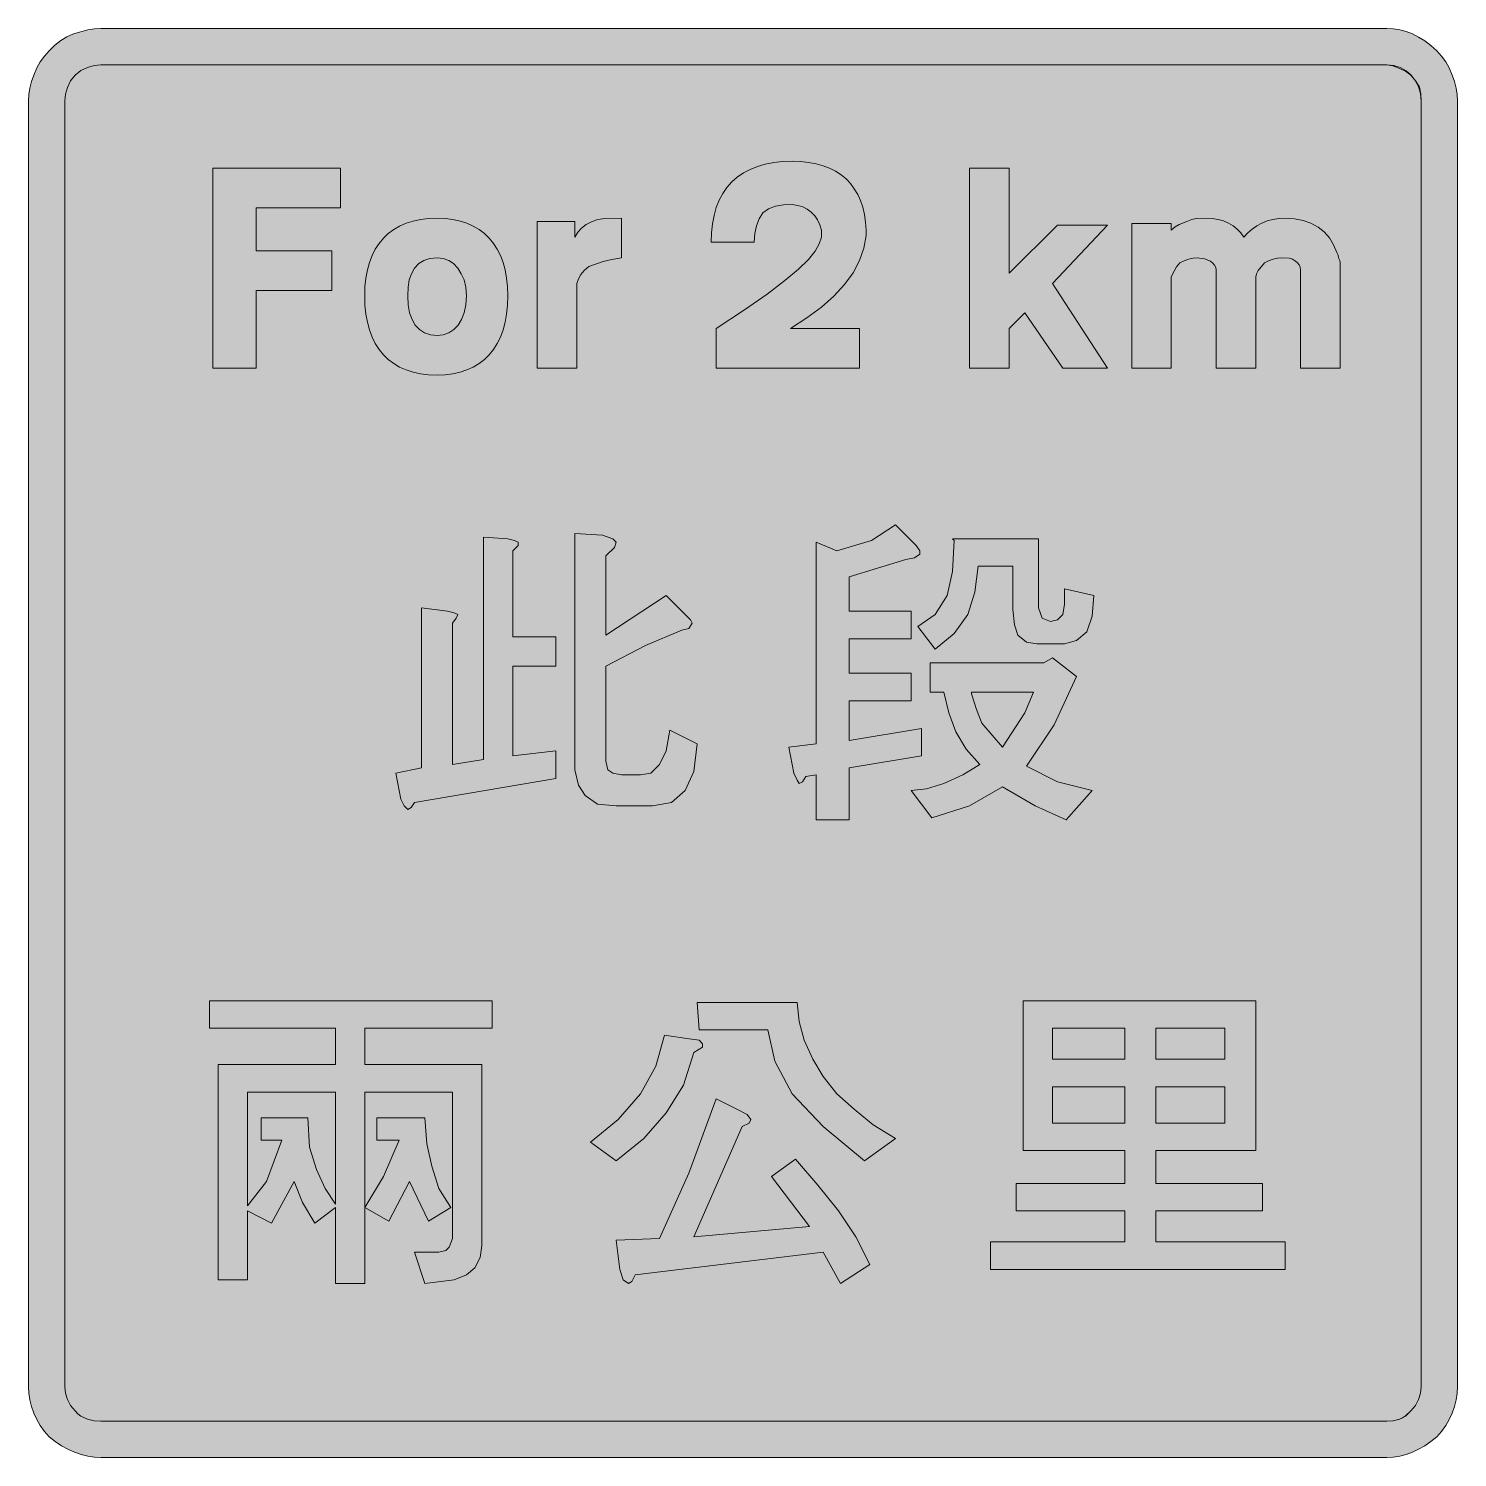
# Model space of a CAD drawing. Header units: metres. Extents: x 160 to 408, y 13 to 261.
import ezdxf

# ---------------------------------------------------------------- set-up
doc = ezdxf.new("R2010")
doc.units = ezdxf.units.M
doc.layers.add('FILL_BLACK_000000', color=7, linetype='Continuous', true_color=0x000000)
doc.layers.add('FILL_WHITE_FFFFFF', color=7, linetype='Continuous', true_color=0xffffff)

msp = doc.modelspace()

# ---------------------------------------------------------------- hatches: boundary and pattern name
at = {"layer": 'FILL_BLACK_000000', "true_color": 0x000000}
h = msp.add_hatch(color=7, dxfattribs=at)
h.dxf.hatch_style = 1
h.paths.add_polyline_path([(408.27, 23.82), (408.1, 22.67), (407.82, 21.52), (407.43, 20.38), (406.92, 19.28), (406.3, 18.21), (405.57, 17.2), (404.73, 16.26), (403.7, 15.42), (402.65, 14.68), (401.58, 14.07), (400.49, 13.56), (399.39, 13.17), (398.28, 12.88), (397.15, 12.72), (396.03, 12.66), (172.23, 12.66), (171.09, 12.72), (169.94, 12.88), (168.78, 13.17), (167.62, 13.56), (166.47, 14.07), (165.35, 14.68), (164.27, 15.42), (163.23, 16.26), (162.39, 17.2), (161.65, 18.21), (161.04, 19.28), (160.53, 20.38), (160.14, 21.52), (159.86, 22.67), (159.69, 23.82), (159.63, 24.96), (159.63, 248.76), (159.69, 249.88), (159.86, 251.01), (160.14, 252.13), (160.53, 253.26), (161.04, 254.51), (161.66, 255.58), (162.39, 256.55), (163.23, 257.46), (164.18, 258.48), (165.22, 259.3), (166.31, 259.95), (167.43, 260.46), (169.94, 261.13), (171.1, 261.3), (172.23, 261.36), (396.03, 261.36), (397.15, 261.3), (398.28, 261.13), (399.39, 260.84), (400.49, 260.42), (401.58, 259.88), (402.65, 259.21), (403.7, 258.4), (404.73, 257.46), (405.57, 256.55), (406.31, 255.58), (406.92, 254.51), (407.43, 253.26), (407.82, 252.13), (408.11, 251.01), (408.27, 249.88), (408.33, 248.76), (408.33, 24.96), (408.27, 23.82)])
h.paths.add_polyline_path([(401.56, 251.26), (401, 252.34), (400.27, 253.26), (399.38, 254.02), (398.36, 254.58), (397.24, 254.94), (396.03, 255.06), (172.23, 255.06), (171.06, 254.95), (169.87, 254.61), (168.73, 254.05), (167.73, 253.26), (166.94, 252.26), (166.38, 251.12), (166.04, 249.93), (165.93, 248.76), (165.93, 24.96), (166.04, 23.84), (166.38, 22.75), (166.94, 21.71), (167.73, 20.76), (168.21, 20.25), (168.73, 19.85), (169.87, 19.3), (171.06, 19.03), (172.23, 18.96), (396.03, 18.96), (397.08, 19), (398.13, 19.26), (398.75, 19.54), (399.29, 19.9), (400.23, 20.76), (401.02, 21.71), (401.58, 22.75), (401.92, 23.84), (402.03, 24.96), (402.03, 248.76), (401.91, 250.06), (401.56, 251.26)], flags=16)
h = msp.add_hatch(color=7, dxfattribs=at)
h.dxf.hatch_style = 1
h.paths.add_polyline_path([(199.23, 202.26), (191.73, 202.26), (191.73, 237.06), (213.93, 237.06), (213.93, 230.16), (199.23, 230.16), (199.23, 222.66), (212.43, 222.66), (212.43, 215.76), (199.23, 215.76), (199.23, 202.26)])
h = msp.add_hatch(color=7, dxfattribs=at)
h.dxf.hatch_style = 1
h.paths.add_polyline_path([(304.23, 209.16), (304.23, 202.26), (279.33, 202.26), (279.33, 209.16), (284.23, 212.39), (288.18, 215.15), (291.29, 217.49), (293.66, 219.47), (295.37, 221.16), (296.54, 222.62), (297.26, 223.9), (297.63, 225.06), (297.63, 225.96), (297.63, 226.26), (297.35, 227.22), (296.96, 228.06), (296.46, 228.79), (295.87, 229.41), (295.17, 229.92), (294.38, 230.31), (293.5, 230.59), (292.53, 230.76), (291.02, 230.69), (289.64, 230.46), (288.44, 230), (287.43, 229.26), (286.82, 228.25), (286.34, 227.05), (286.04, 225.67), (285.93, 224.16), (278.43, 224.16), (278.49, 225.8), (278.66, 227.36), (278.94, 228.83), (279.33, 230.2), (279.84, 231.47), (280.46, 232.64), (281.19, 233.7), (282.03, 234.66), (282.99, 235.5), (284.05, 236.23), (285.22, 236.85), (286.49, 237.36), (287.86, 237.75), (289.33, 238.03), (290.89, 238.2), (292.53, 238.26), (294.01, 238.21), (295.4, 238.06), (296.7, 237.82), (297.92, 237.48), (299.05, 237.05), (300.09, 236.52), (301.04, 235.9), (301.91, 235.18), (302.67, 234.38), (303.35, 233.48), (303.94, 232.5), (304.43, 231.43), (304.82, 230.26), (305.12, 229.02), (305.32, 227.68), (305.43, 226.26), (305.43, 225.96), (305.43, 225.36), (305.02, 223.14), (304.25, 220.97), (303.13, 218.86), (301.64, 216.81), (299.81, 214.81), (297.63, 212.87), (295.1, 210.99), (292.23, 209.16), (304.23, 209.16)])
h = msp.add_hatch(color=7, dxfattribs=at)
h.dxf.hatch_style = 1
h.paths.add_polyline_path([(323.43, 237.06), (330.33, 237.06), (330.33, 218.76), (338.73, 227.16), (347.43, 227.16), (337.83, 216.96), (347.43, 202.26), (339.63, 202.26), (333.03, 211.86), (330.33, 209.16), (330.33, 202.26), (323.43, 202.26), (323.43, 237.06)])
h = msp.add_hatch(color=7, dxfattribs=at)
h.dxf.hatch_style = 1
h.paths.add_polyline_path([(242.82, 211.68), (242.56, 210.24), (242.21, 208.91), (241.75, 207.67), (241.19, 206.54), (240.55, 205.51), (239.81, 204.58), (238.97, 203.77), (238.05, 203.05), (237.04, 202.45), (235.94, 201.95), (234.76, 201.56), (233.5, 201.28), (232.15, 201.12), (230.73, 201.06), (229.25, 201.12), (227.86, 201.28), (226.56, 201.56), (225.34, 201.95), (224.22, 202.45), (223.18, 203.05), (222.24, 203.77), (221.39, 204.58), (220.64, 205.51), (219.98, 206.54), (219.42, 207.67), (218.96, 208.91), (218.6, 210.24), (218.34, 211.68), (218.18, 213.22), (218.13, 214.86), (218.18, 216.45), (218.34, 217.94), (218.6, 219.34), (218.96, 220.64), (219.42, 221.85), (219.98, 222.95), (220.64, 223.96), (221.39, 224.87), (222.24, 225.68), (223.18, 226.38), (224.22, 226.98), (225.34, 227.47), (226.56, 227.86), (227.86, 228.14), (229.25, 228.3), (230.73, 228.36), (232.15, 228.3), (233.5, 228.14), (234.76, 227.86), (235.94, 227.47), (237.04, 226.98), (238.05, 226.38), (238.97, 225.68), (239.81, 224.87), (240.55, 223.96), (241.19, 222.95), (241.75, 221.85), (242.21, 220.64), (242.56, 219.34), (242.82, 217.94), (242.98, 216.45), (243.03, 214.86), (242.98, 213.22), (242.82, 211.68)])
h.paths.add_polyline_path([(235.42, 217.6), (234.94, 218.7), (234.33, 219.66), (233.6, 220.45), (232.75, 221.01), (231.8, 221.35), (230.73, 221.46), (229.49, 221.35), (228.44, 221.01), (227.57, 220.45), (226.83, 219.66), (226.26, 218.7), (225.89, 217.6), (225.69, 216.33), (225.63, 214.86), (225.71, 213.27), (225.96, 211.88), (226.37, 210.7), (226.94, 209.72), (227.67, 208.96), (228.54, 208.41), (229.56, 208.07), (230.73, 207.96), (231.81, 208.07), (232.79, 208.41), (233.66, 208.96), (234.41, 209.72), (235.01, 210.7), (235.46, 211.88), (235.73, 213.27), (235.83, 214.86), (235.72, 216.33), (235.42, 217.6)], flags=16)
h = msp.add_hatch(color=7, dxfattribs=at)
h.dxf.hatch_style = 1
h.paths.add_polyline_path([(248.13, 227.76), (254.73, 227.76), (254.73, 225.06), (255.24, 225.9), (255.89, 226.63), (256.71, 227.25), (257.73, 227.76), (258.74, 228.11), (259.94, 228.28), (262.83, 228.36), (262.83, 221.46), (261.14, 221.18), (259.64, 220.82), (257.13, 219.96), (256.34, 219.28), (255.74, 218.57), (255.32, 217.81), (255.03, 216.96), (255.03, 202.26), (248.13, 202.26), (248.13, 227.76)])
h = msp.add_hatch(color=7, dxfattribs=at)
h.dxf.hatch_style = 1
h.paths.add_polyline_path([(377.01, 221.4), (376.23, 221.23), (375.45, 220.95), (374.73, 220.56), (373.64, 219.25), (373.34, 218.66), (373.23, 218.16), (373.23, 217.86), (373.23, 202.26), (366.33, 202.26), (366.33, 219.36), (366.26, 219.79), (366.07, 220.19), (365.76, 220.55), (365.36, 220.86), (364.31, 221.3), (363.03, 221.46), (362.31, 221.4), (361.53, 221.23), (360.75, 220.95), (360.03, 220.56), (359.46, 219.89), (359.06, 219.25), (358.53, 218.16), (358.53, 217.86), (358.53, 202.26), (351.63, 202.26), (351.63, 227.46), (358.53, 227.46), (358.53, 226.26), (359.21, 226.83), (359.88, 227.23), (361.23, 227.76), (362.08, 228.11), (362.88, 228.28), (364.53, 228.36), (365.63, 228.3), (366.66, 228.14), (367.62, 227.87), (368.51, 227.5), (369.31, 227.03), (370.01, 226.46), (370.62, 225.8), (371.13, 225.06), (371.83, 225.8), (372.59, 226.46), (373.41, 227.03), (374.28, 227.5), (375.21, 227.87), (376.19, 228.14), (377.23, 228.3), (378.33, 228.36), (379.96, 228.26), (381.47, 227.97), (382.84, 227.49), (384.07, 226.82), (385.14, 225.97), (386.05, 224.94), (386.78, 223.74), (387.33, 222.36), (387.59, 221.91), (387.63, 221.46), (387.89, 221.01), (387.93, 220.56), (387.93, 220.26), (387.93, 202.26), (381.03, 202.26), (381.03, 219.36), (380.97, 219.81), (380.8, 220.22), (380.52, 220.58), (380.13, 220.86), (379.63, 221.21), (379.04, 221.38), (377.73, 221.46), (377.01, 221.4)])
h = msp.add_hatch(color=7, dxfattribs=at)
h.dxf.hatch_style = 1
h.paths.add_polyline_path([(300.33, 170.46), (306.33, 172.26), (310.53, 174.96), (314.13, 171.36), (314.73, 170.46), (314.73, 169.86), (313.83, 169.26), (312.33, 168.96), (302.43, 165.96), (302.43, 159.96), (313.23, 159.96), (313.23, 155.16), (302.43, 155.16), (302.43, 149.16), (313.23, 149.16), (313.23, 144.36), (302.43, 144.36), (302.43, 137.46), (315.03, 139.56), (315.03, 134.76), (302.43, 132.66), (302.43, 123.66), (296.73, 123.66), (296.73, 131.46), (294.93, 131.16), (294.33, 130.26), (293.73, 129.96), (293.43, 130.56), (292.83, 131.76), (291.93, 136.26), (296.73, 136.86), (296.73, 171.96), (300.33, 170.46)])
h = msp.add_hatch(color=7, dxfattribs=at)
h.dxf.hatch_style = 1
h.paths.add_polyline_path([(228.03, 132.66), (228.03, 160.56), (232.53, 159.96), (233.73, 159.66), (234.33, 159.36), (234.03, 158.76), (233.43, 157.86), (233.43, 133.26), (238.83, 134.16), (238.83, 172.86), (243.03, 172.56), (244.23, 172.26), (244.83, 171.96), (244.83, 171.36), (243.93, 170.46), (243.93, 155.46), (251.43, 155.46), (251.43, 150.36), (243.93, 150.36), (243.93, 134.76), (251.43, 135.66), (251.43, 130.86), (226.83, 126.66), (226.23, 125.76), (225.63, 125.46), (225.03, 126.06), (224.43, 127.26), (223.53, 131.76), (228.03, 132.66)])
h = msp.add_hatch(color=7, dxfattribs=at)
h.dxf.hatch_style = 1
h.paths.add_polyline_path([(259.53, 173.16), (261.33, 172.56), (261.93, 171.96), (261.63, 171.06), (260.13, 169.56), (260.13, 155.76), (270.63, 162.66), (273.93, 159.36), (274.83, 158.46), (275.13, 157.86), (274.53, 156.96), (273.33, 156.66), (267.03, 153.96), (260.13, 150.36), (260.13, 135.66), (260.13, 133.86), (260.43, 132.36), (261.33, 131.76), (262.83, 131.46), (266.13, 131.46), (267.93, 131.76), (269.43, 133.26), (270.63, 135.66), (271.23, 139.26), (276.03, 136.86), (275.43, 132.06), (273.93, 128.76), (271.53, 126.66), (268.23, 126.06), (261.93, 126.06), (258.63, 126.36), (256.53, 127.86), (255.33, 129.66), (254.73, 132.36), (254.73, 173.46), (259.53, 173.16)])
h = msp.add_hatch(color=7, dxfattribs=at)
h.dxf.hatch_style = 1
h.paths.add_polyline_path([(335.43, 172.56), (335.43, 160.56), (336.03, 158.76), (337.53, 158.16), (338.73, 158.46), (339.63, 159.36), (339.93, 161.16), (339.93, 163.86), (345.03, 162.66), (344.73, 159.06), (343.83, 156.36), (342.03, 154.86), (339.93, 154.26), (335.13, 154.26), (333.33, 154.56), (331.83, 155.76), (331.23, 157.56), (330.93, 160.26), (330.93, 167.76), (324.93, 167.76), (324.33, 163.26), (323.13, 159.36), (320.73, 156.06), (317.43, 153.36), (314.43, 157.26), (317.43, 159.36), (319.53, 162.66), (320.43, 166.86), (320.73, 172.26), (320.43, 172.56), (335.43, 172.56)])
h = msp.add_hatch(color=7, dxfattribs=at)
h.dxf.hatch_style = 1
h.paths.add_polyline_path([(337.83, 151.86), (342.03, 148.56), (338.13, 140.16), (333.33, 132.96), (338.73, 130.26), (344.73, 128.76), (340.23, 123.66), (334.83, 126.06), (329.13, 129.36), (323.43, 126.06), (316.83, 123.96), (313.23, 128.76), (315.93, 129.06), (318.93, 129.96), (322.23, 131.46), (325.23, 133.26), (322.83, 135.96), (321.03, 138.96), (319.83, 142.26), (318.93, 145.86), (316.53, 145.86), (316.53, 150.96), (336.33, 150.96), (337.83, 151.86)])
h.paths.add_polyline_path([(325.53, 140.46), (327.33, 138.36), (329.13, 136.26), (333.03, 142.26), (334.53, 145.86), (323.73, 145.86), (323.73, 145.56), (324.63, 142.86), (325.53, 140.46)], flags=16)
h = msp.add_hatch(color=7, dxfattribs=at)
h.dxf.hatch_style = 1
h.paths.add_polyline_path([(240.33, 87.36), (218.13, 87.36), (218.13, 81.06), (238.53, 81.06), (238.53, 49.56), (238.23, 47.46), (237.33, 45.66), (235.83, 44.46), (233.73, 43.56), (228.63, 42.96), (226.83, 48.36), (231.03, 48.36), (232.23, 48.66), (232.83, 49.26), (233.43, 50.76), (233.43, 52.56), (233.43, 76.26), (218.13, 76.26), (218.13, 42.96), (213.03, 42.96), (213.03, 56.16), (209.43, 53.46), (207.33, 57.06), (205.83, 60.66), (201.93, 53.46), (197.73, 55.56), (197.73, 43.56), (192.63, 43.56), (192.63, 81.06), (213.03, 81.06), (213.03, 87.36), (191.13, 87.36), (191.13, 92.16), (240.33, 92.16), (240.33, 87.36)])
h.paths.add_polyline_path([(203.73, 67.86), (200.13, 67.86), (200.13, 71.76), (208.23, 71.76), (208.53, 66.66), (209.73, 62.76), (211.23, 59.46), (213.03, 56.76), (213.03, 76.26), (197.73, 76.26), (197.73, 56.46), (201.03, 60.66), (203.73, 67.86)], flags=16)
h = msp.add_hatch(color=7, dxfattribs=at)
h.dxf.hatch_style = 1
h.paths.add_polyline_path([(374.43, 60.36), (374.43, 55.56), (355.83, 55.56), (355.83, 50.16), (378.33, 50.16), (378.33, 45.36), (327.03, 45.36), (327.03, 50.16), (350.43, 50.16), (350.43, 55.56), (331.53, 55.56), (331.53, 60.36), (350.43, 60.36), (350.43, 66.06), (332.73, 66.06), (332.73, 92.16), (373.23, 92.16), (373.23, 66.06), (355.83, 66.06), (355.83, 60.36), (374.43, 60.36)])
h.paths.add_polyline_path([(367.83, 81.96), (367.83, 87.36), (355.83, 87.36), (355.83, 81.96), (367.83, 81.96)], flags=16)
h.paths.add_polyline_path([(337.83, 81.96), (350.43, 81.96), (350.43, 87.36), (337.83, 87.36), (337.83, 81.96)], flags=16)
h.paths.add_polyline_path([(355.83, 77.16), (355.83, 70.86), (367.83, 70.86), (367.83, 77.16), (355.83, 77.16)], flags=16)
h.paths.add_polyline_path([(350.43, 77.16), (337.83, 77.16), (337.83, 70.86), (350.43, 70.86), (350.43, 77.16)], flags=16)
h = msp.add_hatch(color=7, dxfattribs=at)
h.dxf.hatch_style = 1
h.paths.add_polyline_path([(293.43, 91.86), (293.73, 88.56), (294.63, 85.26), (296.13, 81.96), (297.93, 78.96), (300.33, 75.96), (303.33, 73.26), (306.63, 70.56), (310.53, 68.16), (305.13, 64.26), (297.93, 70.26), (292.53, 75.96), (289.53, 81.66), (288.33, 87.06), (276.33, 87.06), (276.03, 91.86), (293.43, 91.86)])
h = msp.add_hatch(color=7, dxfattribs=at)
h.dxf.hatch_style = 1
h.paths.add_polyline_path([(276.33, 85.26), (276.93, 84.66), (276.93, 84.06), (275.43, 83.16), (273.63, 77.46), (270.63, 72.66), (266.73, 68.16), (261.93, 64.26), (257.43, 67.56), (262.23, 71.46), (266.13, 75.96), (268.83, 80.76), (270.33, 86.16), (274.23, 85.56), (276.33, 85.26)])
h = msp.add_hatch(color=7, dxfattribs=at)
h.dxf.hatch_style = 1
h.paths.add_polyline_path([(284.73, 72.36), (285.33, 71.46), (285.03, 70.86), (283.83, 70.26), (275.43, 51.06), (295.53, 52.86), (288.93, 61.56), (293.13, 64.56), (297.03, 60.06), (300.63, 55.56), (303.63, 51.06), (306.03, 46.26), (300.93, 42.96), (297.93, 48.36), (265.23, 44.46), (264.63, 43.26), (264.03, 42.96), (263.13, 43.56), (262.53, 45.36), (261.93, 50.46), (269.43, 50.76), (274.53, 62.16), (279.33, 75.06), (282.93, 73.26), (284.73, 72.36)])
h = msp.add_hatch(color=7, dxfattribs=at)
h.dxf.hatch_style = 1
h.paths.add_polyline_path([(228.63, 71.76), (228.93, 67.26), (229.83, 63.36), (231.03, 59.46), (233.13, 56.16), (229.23, 53.76), (225.93, 60.66), (222.33, 53.76), (218.13, 56.16), (221.43, 61.56), (224.13, 67.86), (220.23, 67.86), (220.23, 71.76), (228.63, 71.76)])
at = {"layer": 'FILL_WHITE_FFFFFF', "true_color": 0xffffff}
h = msp.add_hatch(color=7, dxfattribs=at)
h.dxf.hatch_style = 1
h.paths.add_polyline_path([(401.92, 23.84), (401.58, 22.75), (401.02, 21.71), (400.23, 20.76), (399.28, 19.85), (398.24, 19.3), (397.15, 19.03), (396.03, 18.96), (172.23, 18.96), (171.06, 19.03), (169.87, 19.3), (168.73, 19.85), (168.21, 20.25), (167.73, 20.76), (166.94, 21.71), (166.38, 22.75), (166.04, 23.84), (165.93, 24.96), (165.93, 248.76), (166.04, 249.93), (166.38, 251.12), (166.94, 252.26), (167.73, 253.26), (168.73, 254.05), (169.87, 254.61), (171.06, 254.95), (172.23, 255.06), (396.03, 255.06), (397.08, 254.87), (398.13, 254.46), (399.29, 253.97), (400.23, 253.26), (401.09, 252.21), (401.73, 251.16), (401.99, 249.96), (402.03, 248.76), (402.03, 24.96), (401.92, 23.84)])

# ---------------------------------------------------------------- linework, layer by layer
at = {"layer": 'FILL_BLACK_000000', "lineweight": 0, "true_color": 0x000000}
for points in [[(408.27, 23.82), (408.1, 22.67), (407.82, 21.52), (407.43, 20.38), (406.92, 19.28), (406.3, 18.21), (405.57, 17.2), (404.73, 16.26), (403.7, 15.42), (402.65, 14.68), (401.58, 14.07), (400.49, 13.56), (399.39, 13.17), (398.28, 12.88), (397.15, 12.72), (396.03, 12.66), (172.23, 12.66), (171.09, 12.72), (169.94, 12.88), (168.78, 13.17), (167.62, 13.56), (166.47, 14.07), (165.35, 14.68), (164.27, 15.42), (163.23, 16.26), (162.39, 17.2), (161.65, 18.21), (161.04, 19.28), (160.53, 20.38), (160.14, 21.52), (159.86, 22.67), (159.69, 23.82), (159.63, 24.96), (159.63, 248.76), (159.69, 249.88), (159.86, 251.01), (160.14, 252.13), (160.53, 253.26), (161.04, 254.51), (161.66, 255.58), (162.39, 256.55), (163.23, 257.46), (164.18, 258.48), (165.22, 259.3), (166.31, 259.95), (167.43, 260.46), (169.94, 261.13), (171.1, 261.3), (172.23, 261.36), (396.03, 261.36), (397.15, 261.3), (398.28, 261.13), (399.39, 260.84), (400.49, 260.42), (401.58, 259.88), (402.65, 259.21), (403.7, 258.4), (404.73, 257.46), (405.57, 256.55), (406.31, 255.58), (406.92, 254.51), (407.43, 253.26), (407.82, 252.13), (408.11, 251.01), (408.27, 249.88), (408.33, 248.76), (408.33, 24.96)], [(401.56, 251.26), (401, 252.34), (400.27, 253.26), (399.38, 254.02), (398.36, 254.58), (397.24, 254.94), (396.03, 255.06), (172.23, 255.06), (171.06, 254.95), (169.87, 254.61), (168.73, 254.05), (167.73, 253.26), (166.94, 252.26), (166.38, 251.12), (166.04, 249.93), (165.93, 248.76), (165.93, 24.96), (166.04, 23.84), (166.38, 22.75), (166.94, 21.71), (167.73, 20.76), (168.21, 20.25), (168.73, 19.85), (169.87, 19.3), (171.06, 19.03), (172.23, 18.96), (396.03, 18.96), (397.08, 19), (398.13, 19.26), (398.75, 19.54), (399.29, 19.9), (400.23, 20.76), (401.02, 21.71), (401.58, 22.75), (401.92, 23.84), (402.03, 24.96), (402.03, 248.76), (401.91, 250.06)], [(199.23, 202.26), (191.73, 202.26), (191.73, 237.06), (213.93, 237.06), (213.93, 230.16), (199.23, 230.16), (199.23, 222.66), (212.43, 222.66), (212.43, 215.76), (199.23, 215.76)], [(304.23, 209.16), (304.23, 202.26), (279.33, 202.26), (279.33, 209.16), (284.23, 212.39), (288.18, 215.15), (291.29, 217.49), (293.66, 219.47), (295.37, 221.16), (296.54, 222.62), (297.26, 223.9), (297.63, 225.06), (297.63, 225.96), (297.63, 226.26), (297.35, 227.22), (296.96, 228.06), (296.46, 228.79), (295.87, 229.41), (295.17, 229.92), (294.38, 230.31), (293.5, 230.59), (292.53, 230.76), (291.02, 230.69), (289.64, 230.46), (288.44, 230), (287.43, 229.26), (286.82, 228.25), (286.34, 227.05), (286.04, 225.67), (285.93, 224.16), (278.43, 224.16), (278.49, 225.8), (278.66, 227.36), (278.94, 228.83), (279.33, 230.2), (279.84, 231.47), (280.46, 232.64), (281.19, 233.7), (282.03, 234.66), (282.99, 235.5), (284.05, 236.23), (285.22, 236.85), (286.49, 237.36), (287.86, 237.75), (289.33, 238.03), (290.89, 238.2), (292.53, 238.26), (294.01, 238.21), (295.4, 238.06), (296.7, 237.82), (297.92, 237.48), (299.05, 237.05), (300.09, 236.52), (301.04, 235.9), (301.91, 235.18), (302.67, 234.38), (303.35, 233.48), (303.94, 232.5), (304.43, 231.43), (304.82, 230.26), (305.12, 229.02), (305.32, 227.68), (305.43, 226.26), (305.43, 225.96), (305.43, 225.36), (305.02, 223.14), (304.25, 220.97), (303.13, 218.86), (301.64, 216.81), (299.81, 214.81), (297.63, 212.87), (295.1, 210.99), (292.23, 209.16)], [(323.43, 237.06), (330.33, 237.06), (330.33, 218.76), (338.73, 227.16), (347.43, 227.16), (337.83, 216.96), (347.43, 202.26), (339.63, 202.26), (333.03, 211.86), (330.33, 209.16), (330.33, 202.26), (323.43, 202.26)], [(242.82, 211.68), (242.56, 210.24), (242.21, 208.91), (241.75, 207.67), (241.19, 206.54), (240.55, 205.51), (239.81, 204.58), (238.97, 203.77), (238.05, 203.05), (237.04, 202.45), (235.94, 201.95), (234.76, 201.56), (233.5, 201.28), (232.15, 201.12), (230.73, 201.06), (229.25, 201.12), (227.86, 201.28), (226.56, 201.56), (225.34, 201.95), (224.22, 202.45), (223.18, 203.05), (222.24, 203.77), (221.39, 204.58), (220.64, 205.51), (219.98, 206.54), (219.42, 207.67), (218.96, 208.91), (218.6, 210.24), (218.34, 211.68), (218.18, 213.22), (218.13, 214.86), (218.18, 216.45), (218.34, 217.94), (218.6, 219.34), (218.96, 220.64), (219.42, 221.85), (219.98, 222.95), (220.64, 223.96), (221.39, 224.87), (222.24, 225.68), (223.18, 226.38), (224.22, 226.98), (225.34, 227.47), (226.56, 227.86), (227.86, 228.14), (229.25, 228.3), (230.73, 228.36), (232.15, 228.3), (233.5, 228.14), (234.76, 227.86), (235.94, 227.47), (237.04, 226.98), (238.05, 226.38), (238.97, 225.68), (239.81, 224.87), (240.55, 223.96), (241.19, 222.95), (241.75, 221.85), (242.21, 220.64), (242.56, 219.34), (242.82, 217.94), (242.98, 216.45), (243.03, 214.86), (242.98, 213.22)], [(248.13, 227.76), (254.73, 227.76), (254.73, 225.06), (255.24, 225.9), (255.89, 226.63), (256.71, 227.25), (257.73, 227.76), (258.74, 228.11), (259.94, 228.28), (262.83, 228.36), (262.83, 221.46), (261.14, 221.18), (259.64, 220.82), (257.13, 219.96), (256.34, 219.28), (255.74, 218.57), (255.32, 217.81), (255.03, 216.96), (255.03, 202.26), (248.13, 202.26)], [(377.01, 221.4), (376.23, 221.23), (375.45, 220.95), (374.73, 220.56), (373.64, 219.25), (373.34, 218.66), (373.23, 218.16), (373.23, 217.86), (373.23, 202.26), (366.33, 202.26), (366.33, 219.36), (366.26, 219.79), (366.07, 220.19), (365.76, 220.55), (365.36, 220.86), (364.31, 221.3), (363.03, 221.46), (362.31, 221.4), (361.53, 221.23), (360.75, 220.95), (360.03, 220.56), (359.46, 219.89), (359.06, 219.25), (358.53, 218.16), (358.53, 217.86), (358.53, 202.26), (351.63, 202.26), (351.63, 227.46), (358.53, 227.46), (358.53, 226.26), (359.21, 226.83), (359.88, 227.23), (361.23, 227.76), (362.08, 228.11), (362.88, 228.28), (364.53, 228.36), (365.63, 228.3), (366.66, 228.14), (367.62, 227.87), (368.51, 227.5), (369.31, 227.03), (370.01, 226.46), (370.62, 225.8), (371.13, 225.06), (371.83, 225.8), (372.59, 226.46), (373.41, 227.03), (374.28, 227.5), (375.21, 227.87), (376.19, 228.14), (377.23, 228.3), (378.33, 228.36), (379.96, 228.26), (381.47, 227.97), (382.84, 227.49), (384.07, 226.82), (385.14, 225.97), (386.05, 224.94), (386.78, 223.74), (387.33, 222.36), (387.59, 221.91), (387.63, 221.46), (387.89, 221.01), (387.93, 220.56), (387.93, 220.26), (387.93, 202.26), (381.03, 202.26), (381.03, 219.36), (380.97, 219.81), (380.8, 220.22), (380.52, 220.58), (380.13, 220.86), (379.63, 221.21), (379.04, 221.38), (377.73, 221.46)], [(235.42, 217.6), (234.94, 218.7), (234.33, 219.66), (233.6, 220.45), (232.75, 221.01), (231.8, 221.35), (230.73, 221.46), (229.49, 221.35), (228.44, 221.01), (227.57, 220.45), (226.83, 219.66), (226.26, 218.7), (225.89, 217.6), (225.69, 216.33), (225.63, 214.86), (225.71, 213.27), (225.96, 211.88), (226.37, 210.7), (226.94, 209.72), (227.67, 208.96), (228.54, 208.41), (229.56, 208.07), (230.73, 207.96), (231.81, 208.07), (232.79, 208.41), (233.66, 208.96), (234.41, 209.72), (235.01, 210.7), (235.46, 211.88), (235.73, 213.27), (235.83, 214.86), (235.72, 216.33)], [(300.33, 170.46), (306.33, 172.26), (310.53, 174.96), (314.13, 171.36), (314.73, 170.46), (314.73, 169.86), (313.83, 169.26), (312.33, 168.96), (302.43, 165.96), (302.43, 159.96), (313.23, 159.96), (313.23, 155.16), (302.43, 155.16), (302.43, 149.16), (313.23, 149.16), (313.23, 144.36), (302.43, 144.36), (302.43, 137.46), (315.03, 139.56), (315.03, 134.76), (302.43, 132.66), (302.43, 123.66), (296.73, 123.66), (296.73, 131.46), (294.93, 131.16), (294.33, 130.26), (293.73, 129.96), (293.43, 130.56), (292.83, 131.76), (291.93, 136.26), (296.73, 136.86), (296.73, 171.96)], [(228.03, 132.66), (228.03, 160.56), (232.53, 159.96), (233.73, 159.66), (234.33, 159.36), (234.03, 158.76), (233.43, 157.86), (233.43, 133.26), (238.83, 134.16), (238.83, 172.86), (243.03, 172.56), (244.23, 172.26), (244.83, 171.96), (244.83, 171.36), (243.93, 170.46), (243.93, 155.46), (251.43, 155.46), (251.43, 150.36), (243.93, 150.36), (243.93, 134.76), (251.43, 135.66), (251.43, 130.86), (226.83, 126.66), (226.23, 125.76), (225.63, 125.46), (225.03, 126.06), (224.43, 127.26), (223.53, 131.76)], [(259.53, 173.16), (261.33, 172.56), (261.93, 171.96), (261.63, 171.06), (260.13, 169.56), (260.13, 155.76), (270.63, 162.66), (273.93, 159.36), (274.83, 158.46), (275.13, 157.86), (274.53, 156.96), (273.33, 156.66), (267.03, 153.96), (260.13, 150.36), (260.13, 135.66), (260.13, 133.86), (260.43, 132.36), (261.33, 131.76), (262.83, 131.46), (266.13, 131.46), (267.93, 131.76), (269.43, 133.26), (270.63, 135.66), (271.23, 139.26), (276.03, 136.86), (275.43, 132.06), (273.93, 128.76), (271.53, 126.66), (268.23, 126.06), (261.93, 126.06), (258.63, 126.36), (256.53, 127.86), (255.33, 129.66), (254.73, 132.36), (254.73, 173.46)], [(335.43, 172.56), (335.43, 160.56), (336.03, 158.76), (337.53, 158.16), (338.73, 158.46), (339.63, 159.36), (339.93, 161.16), (339.93, 163.86), (345.03, 162.66), (344.73, 159.06), (343.83, 156.36), (342.03, 154.86), (339.93, 154.26), (335.13, 154.26), (333.33, 154.56), (331.83, 155.76), (331.23, 157.56), (330.93, 160.26), (330.93, 167.76), (324.93, 167.76), (324.33, 163.26), (323.13, 159.36), (320.73, 156.06), (317.43, 153.36), (314.43, 157.26), (317.43, 159.36), (319.53, 162.66), (320.43, 166.86), (320.73, 172.26), (320.43, 172.56)], [(337.83, 151.86), (342.03, 148.56), (338.13, 140.16), (333.33, 132.96), (338.73, 130.26), (344.73, 128.76), (340.23, 123.66), (334.83, 126.06), (329.13, 129.36), (323.43, 126.06), (316.83, 123.96), (313.23, 128.76), (315.93, 129.06), (318.93, 129.96), (322.23, 131.46), (325.23, 133.26), (322.83, 135.96), (321.03, 138.96), (319.83, 142.26), (318.93, 145.86), (316.53, 145.86), (316.53, 150.96), (336.33, 150.96)], [(325.53, 140.46), (327.33, 138.36), (329.13, 136.26), (333.03, 142.26), (334.53, 145.86), (323.73, 145.86), (323.73, 145.56), (324.63, 142.86)], [(240.33, 87.36), (218.13, 87.36), (218.13, 81.06), (238.53, 81.06), (238.53, 49.56), (238.23, 47.46), (237.33, 45.66), (235.83, 44.46), (233.73, 43.56), (228.63, 42.96), (226.83, 48.36), (231.03, 48.36), (232.23, 48.66), (232.83, 49.26), (233.43, 50.76), (233.43, 52.56), (233.43, 76.26), (218.13, 76.26), (218.13, 42.96), (213.03, 42.96), (213.03, 56.16), (209.43, 53.46), (207.33, 57.06), (205.83, 60.66), (201.93, 53.46), (197.73, 55.56), (197.73, 43.56), (192.63, 43.56), (192.63, 81.06), (213.03, 81.06), (213.03, 87.36), (191.13, 87.36), (191.13, 92.16), (240.33, 92.16)], [(374.43, 60.36), (374.43, 55.56), (355.83, 55.56), (355.83, 50.16), (378.33, 50.16), (378.33, 45.36), (327.03, 45.36), (327.03, 50.16), (350.43, 50.16), (350.43, 55.56), (331.53, 55.56), (331.53, 60.36), (350.43, 60.36), (350.43, 66.06), (332.73, 66.06), (332.73, 92.16), (373.23, 92.16), (373.23, 66.06), (355.83, 66.06), (355.83, 60.36)], [(293.43, 91.86), (293.73, 88.56), (294.63, 85.26), (296.13, 81.96), (297.93, 78.96), (300.33, 75.96), (303.33, 73.26), (306.63, 70.56), (310.53, 68.16), (305.13, 64.26), (297.93, 70.26), (292.53, 75.96), (289.53, 81.66), (288.33, 87.06), (276.33, 87.06), (276.03, 91.86)], [(337.83, 81.96), (350.43, 81.96), (350.43, 87.36), (337.83, 87.36)], [(367.83, 81.96), (367.83, 87.36), (355.83, 87.36), (355.83, 81.96)], [(276.33, 85.26), (276.93, 84.66), (276.93, 84.06), (275.43, 83.16), (273.63, 77.46), (270.63, 72.66), (266.73, 68.16), (261.93, 64.26), (257.43, 67.56), (262.23, 71.46), (266.13, 75.96), (268.83, 80.76), (270.33, 86.16), (274.23, 85.56)], [(350.43, 77.16), (337.83, 77.16), (337.83, 70.86), (350.43, 70.86)], [(355.83, 77.16), (355.83, 70.86), (367.83, 70.86), (367.83, 77.16)], [(203.73, 67.86), (200.13, 67.86), (200.13, 71.76), (208.23, 71.76), (208.53, 66.66), (209.73, 62.76), (211.23, 59.46), (213.03, 56.76), (213.03, 76.26), (197.73, 76.26), (197.73, 56.46), (201.03, 60.66)], [(284.73, 72.36), (285.33, 71.46), (285.03, 70.86), (283.83, 70.26), (275.43, 51.06), (295.53, 52.86), (288.93, 61.56), (293.13, 64.56), (297.03, 60.06), (300.63, 55.56), (303.63, 51.06), (306.03, 46.26), (300.93, 42.96), (297.93, 48.36), (265.23, 44.46), (264.63, 43.26), (264.03, 42.96), (263.13, 43.56), (262.53, 45.36), (261.93, 50.46), (269.43, 50.76), (274.53, 62.16), (279.33, 75.06), (282.93, 73.26)], [(228.63, 71.76), (228.93, 67.26), (229.83, 63.36), (231.03, 59.46), (233.13, 56.16), (229.23, 53.76), (225.93, 60.66), (222.33, 53.76), (218.13, 56.16), (221.43, 61.56), (224.13, 67.86), (220.23, 67.86), (220.23, 71.76)]]:
    msp.add_lwpolyline(points, close=True, dxfattribs=at)
at = {"layer": 'FILL_WHITE_FFFFFF', "lineweight": 0, "true_color": 0xffffff}
msp.add_lwpolyline([(401.92, 23.84), (401.58, 22.75), (401.02, 21.71), (400.23, 20.76), (399.28, 19.85), (398.24, 19.3), (397.15, 19.03), (396.03, 18.96), (172.23, 18.96), (171.06, 19.03), (169.87, 19.3), (168.73, 19.85), (168.21, 20.25), (167.73, 20.76), (166.94, 21.71), (166.38, 22.75), (166.04, 23.84), (165.93, 24.96), (165.93, 248.76), (166.04, 249.93), (166.38, 251.12), (166.94, 252.26), (167.73, 253.26), (168.73, 254.05), (169.87, 254.61), (171.06, 254.95), (172.23, 255.06), (396.03, 255.06), (397.08, 254.87), (398.13, 254.46), (399.29, 253.97), (400.23, 253.26), (401.09, 252.21), (401.73, 251.16), (401.99, 249.96), (402.03, 248.76), (402.03, 24.96)], close=True, dxfattribs=at)

doc.saveas('drawing.dxf')
